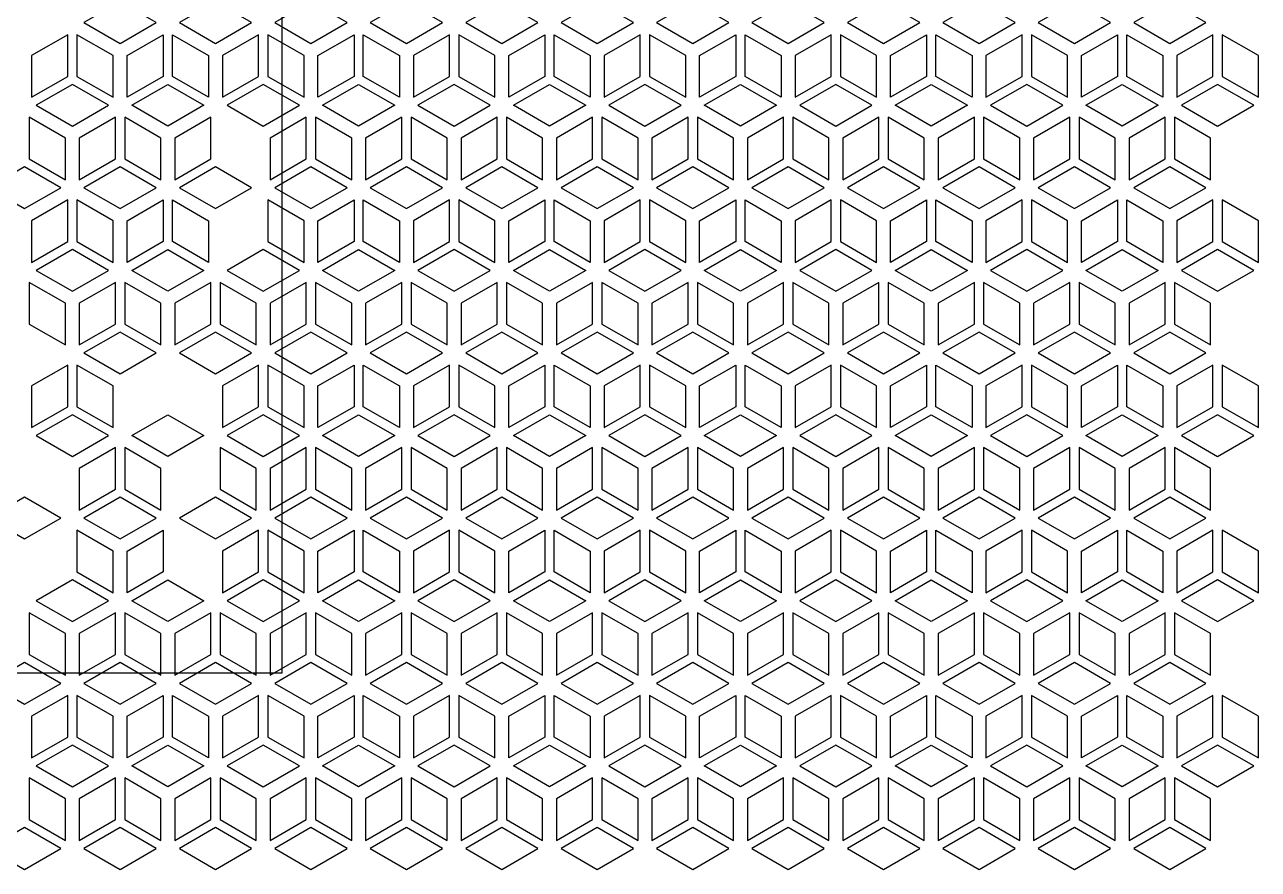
# Model space of a CAD drawing. Extents: x 10176 to 14473, y 1855 to 5621.
# Drawn here: x 11810 to 14473, y 1855 to 3680 of the extents above; entities that cross this region are included whole.
import ezdxf

# ---------------------------------------------------------------- set-up
doc = ezdxf.new("R2010")
doc.units = 0
doc.layers.add('DEFAULT_LAYER', color=7, linetype='CONTINUOUS')

msp = doc.modelspace()

# ---------------------------------------------------------------- linework, layer by layer
at = {"layer": 'DEFAULT_LAYER'}
for points in [[(11448.7, 2279.4), (12365.2, 2279.4), (12365.2, 4548.9), (11448.7, 4548.9)], [(12015.7, 3729.5), (11937.6, 3684.5), (12015.7, 3639.4), (12093.7, 3684.5)], [(12143.7, 3684.5), (12221.7, 3639.4), (12299.7, 3684.5), (12221.7, 3729.5)], [(12427.7, 3729.5), (12349.7, 3684.5), (12427.7, 3639.4), (12505.7, 3684.5)], [(12555.7, 3684.5), (12633.8, 3639.4), (12711.8, 3684.5), (12633.8, 3729.5)], [(12839.8, 3729.5), (12761.8, 3684.5), (12839.8, 3639.4), (12917.8, 3684.5)], [(12967.8, 3684.5), (13045.8, 3639.4), (13123.8, 3684.5), (13045.8, 3729.5)], [(13251.9, 3729.5), (13173.8, 3684.5), (13251.9, 3639.4), (13329.9, 3684.5)], [(13379.9, 3684.5), (13457.9, 3639.4), (13535.9, 3684.5), (13457.9, 3729.5)], [(13663.9, 3729.5), (13585.9, 3684.5), (13663.9, 3639.4), (13741.9, 3684.5)], [(13791.9, 3684.5), (13870, 3639.4), (13948, 3684.5), (13870, 3729.5)], [(14076, 3729.5), (13998, 3684.5), (14076, 3639.4), (14154, 3684.5)], [(14204, 3684.5), (14282, 3639.4), (14360, 3684.5), (14282, 3729.5)], [(11902.6, 3568.4), (11902.6, 3658.5), (11824.6, 3613.5), (11824.6, 3523.4)], [(12000.7, 3523.4), (12000.7, 3613.5), (11922.6, 3658.5), (11922.6, 3568.4)], [(12030.7, 3523.4), (12030.7, 3613.5), (12108.7, 3658.5), (12108.7, 3568.4)], [(12128.7, 3568.4), (12128.7, 3658.5), (12206.7, 3613.5), (12206.7, 3523.4)], [(12314.7, 3568.4), (12314.7, 3658.5), (12236.7, 3613.5), (12236.7, 3523.4)], [(12412.7, 3523.4), (12412.7, 3613.5), (12334.7, 3658.5), (12334.7, 3568.4)], [(12442.7, 3523.4), (12442.7, 3613.5), (12520.7, 3658.5), (12520.7, 3568.4)], [(12540.7, 3568.4), (12540.7, 3658.5), (12618.8, 3613.5), (12618.8, 3523.4)], [(12726.8, 3568.4), (12726.8, 3658.5), (12648.8, 3613.5), (12648.8, 3523.4)], [(12824.8, 3523.4), (12824.8, 3613.5), (12746.8, 3658.5), (12746.8, 3568.4)], [(12854.8, 3523.4), (12854.8, 3613.5), (12932.8, 3658.5), (12932.8, 3568.4)], [(12952.8, 3568.4), (12952.8, 3658.5), (13030.8, 3613.5), (13030.8, 3523.4)], [(13138.8, 3568.4), (13138.8, 3658.5), (13060.8, 3613.5), (13060.8, 3523.4)], [(13236.9, 3523.4), (13236.9, 3613.5), (13158.8, 3658.5), (13158.8, 3568.4)], [(13266.9, 3523.4), (13266.9, 3613.5), (13344.9, 3658.5), (13344.9, 3568.4)], [(13364.9, 3568.4), (13364.9, 3658.5), (13442.9, 3613.5), (13442.9, 3523.4)], [(13550.9, 3568.4), (13550.9, 3658.5), (13472.9, 3613.5), (13472.9, 3523.4)], [(13648.9, 3523.4), (13648.9, 3613.5), (13570.9, 3658.5), (13570.9, 3568.4)], [(13678.9, 3523.4), (13678.9, 3613.5), (13756.9, 3658.5), (13756.9, 3568.4)], [(13776.9, 3568.4), (13776.9, 3658.5), (13855, 3613.5), (13855, 3523.4)], [(13963, 3568.4), (13963, 3658.5), (13885, 3613.5), (13885, 3523.4)], [(14061, 3523.4), (14061, 3613.5), (13983, 3658.5), (13983, 3568.4)], [(14091, 3523.4), (14091, 3613.5), (14169, 3658.5), (14169, 3568.4)], [(14189, 3568.4), (14189, 3658.5), (14267, 3613.5), (14267, 3523.4)], [(14375, 3568.4), (14375, 3658.5), (14297, 3613.5), (14297, 3523.4)], [(14473.1, 3523.4), (14473.1, 3613.5), (14395, 3658.5), (14395, 3568.4)], [(11912.6, 3551.1), (11834.6, 3506.1), (11912.6, 3461), (11990.7, 3506.1)], [(12118.7, 3551.1), (12196.7, 3506.1), (12118.7, 3461), (12040.7, 3506.1)], [(12324.7, 3551.1), (12246.7, 3506.1), (12324.7, 3461), (12402.7, 3506.1)], [(12530.7, 3551.1), (12608.8, 3506.1), (12530.7, 3461), (12452.7, 3506.1)], [(12736.8, 3551.1), (12658.8, 3506.1), (12736.8, 3461), (12814.8, 3506.1)], [(12942.8, 3551.1), (13020.8, 3506.1), (12942.8, 3461), (12864.8, 3506.1)], [(13148.8, 3551.1), (13070.8, 3506.1), (13148.8, 3461), (13226.9, 3506.1)], [(13354.9, 3551.1), (13432.9, 3506.1), (13354.9, 3461), (13276.9, 3506.1)], [(13560.9, 3551.1), (13482.9, 3506.1), (13560.9, 3461), (13638.9, 3506.1)], [(13766.9, 3551.1), (13845, 3506.1), (13766.9, 3461), (13688.9, 3506.1)], [(13973, 3551.1), (13895, 3506.1), (13973, 3461), (14051, 3506.1)], [(14179, 3551.1), (14257, 3506.1), (14179, 3461), (14101, 3506.1)], [(14385, 3551.1), (14307, 3506.1), (14385, 3461), (14463.1, 3506.1)], [(11819.6, 3390), (11897.6, 3344.9), (11897.6, 3435), (11819.6, 3480.1)], [(12005.7, 3480.1), (11927.6, 3435), (11927.6, 3344.9), (12005.7, 3390)], [(12025.7, 3390), (12103.7, 3344.9), (12103.7, 3435), (12025.7, 3480.1)], [(12211.7, 3390), (12211.7, 3480.1), (12133.7, 3435), (12133.7, 3344.9)], [(12417.7, 3480.1), (12339.7, 3435), (12339.7, 3344.9), (12417.7, 3390)], [(12437.7, 3390), (12515.7, 3344.9), (12515.7, 3435), (12437.7, 3480.1)], [(12623.8, 3390), (12623.8, 3480.1), (12545.7, 3435), (12545.7, 3344.9)], [(12643.8, 3390), (12721.8, 3344.9), (12721.8, 3435), (12643.8, 3480.1)], [(12829.8, 3480.1), (12751.8, 3435), (12751.8, 3344.9), (12829.8, 3390)], [(12849.8, 3390), (12927.8, 3344.9), (12927.8, 3435), (12849.8, 3480.1)], [(13035.8, 3390), (13035.8, 3480.1), (12957.8, 3435), (12957.8, 3344.9)], [(13055.8, 3390), (13133.8, 3344.9), (13133.8, 3435), (13055.8, 3480.1)], [(13241.9, 3480.1), (13163.8, 3435), (13163.8, 3344.9), (13241.9, 3390)], [(13261.9, 3390), (13339.9, 3344.9), (13339.9, 3435), (13261.9, 3480.1)], [(13447.9, 3390), (13447.9, 3480.1), (13369.9, 3435), (13369.9, 3344.9)], [(13467.9, 3390), (13545.9, 3344.9), (13545.9, 3435), (13467.9, 3480.1)], [(13653.9, 3480.1), (13575.9, 3435), (13575.9, 3344.9), (13653.9, 3390)], [(13673.9, 3390), (13751.9, 3344.9), (13751.9, 3435), (13673.9, 3480.1)], [(13860, 3390), (13860, 3480.1), (13781.9, 3435), (13781.9, 3344.9)], [(13880, 3390), (13958, 3344.9), (13958, 3435), (13880, 3480.1)], [(14066, 3480.1), (13988, 3435), (13988, 3344.9), (14066, 3390)], [(14086, 3390), (14164, 3344.9), (14164, 3435), (14086, 3480.1)], [(14272, 3390), (14272, 3480.1), (14194, 3435), (14194, 3344.9)], [(14292, 3390), (14370, 3344.9), (14370, 3435), (14292, 3480.1)], [(11731.6, 3327.6), (11809.6, 3282.6), (11887.6, 3327.6), (11809.6, 3372.7)], [(12015.7, 3372.7), (11937.6, 3327.6), (12015.7, 3282.6), (12093.7, 3327.6)], [(12143.7, 3327.6), (12221.7, 3282.6), (12299.7, 3327.6), (12221.7, 3372.7)], [(12427.7, 3372.7), (12349.7, 3327.6), (12427.7, 3282.6), (12505.7, 3327.6)], [(12555.7, 3327.6), (12633.8, 3282.6), (12711.8, 3327.6), (12633.8, 3372.7)], [(12839.8, 3372.7), (12761.8, 3327.6), (12839.8, 3282.6), (12917.8, 3327.6)], [(12967.8, 3327.6), (13045.8, 3282.6), (13123.8, 3327.6), (13045.8, 3372.7)], [(13251.9, 3372.7), (13173.8, 3327.6), (13251.9, 3282.6), (13329.9, 3327.6)], [(13379.9, 3327.6), (13457.9, 3282.6), (13535.9, 3327.6), (13457.9, 3372.7)], [(13663.9, 3372.7), (13585.9, 3327.6), (13663.9, 3282.6), (13741.9, 3327.6)], [(13791.9, 3327.6), (13870, 3282.6), (13948, 3327.6), (13870, 3372.7)], [(14076, 3372.7), (13998, 3327.6), (14076, 3282.6), (14154, 3327.6)], [(14204, 3327.6), (14282, 3282.6), (14360, 3327.6), (14282, 3372.7)], [(11902.6, 3211.6), (11902.6, 3301.6), (11824.6, 3256.6), (11824.6, 3166.5)], [(12000.7, 3166.5), (12000.7, 3256.6), (11922.6, 3301.6), (11922.6, 3211.6)], [(12030.7, 3166.5), (12030.7, 3256.6), (12108.7, 3301.6), (12108.7, 3211.6)], [(12128.7, 3211.6), (12128.7, 3301.6), (12206.7, 3256.6), (12206.7, 3166.5)], [(12412.7, 3166.5), (12412.7, 3256.6), (12334.7, 3301.6), (12334.7, 3211.6)], [(12442.7, 3166.5), (12442.7, 3256.6), (12520.7, 3301.6), (12520.7, 3211.6)], [(12540.7, 3211.6), (12540.7, 3301.6), (12618.8, 3256.6), (12618.8, 3166.5)], [(12726.8, 3211.6), (12726.8, 3301.6), (12648.8, 3256.6), (12648.8, 3166.5)], [(12824.8, 3166.5), (12824.8, 3256.6), (12746.8, 3301.6), (12746.8, 3211.6)], [(12854.8, 3166.5), (12854.8, 3256.6), (12932.8, 3301.6), (12932.8, 3211.6)], [(12952.8, 3211.6), (12952.8, 3301.6), (13030.8, 3256.6), (13030.8, 3166.5)], [(13138.8, 3211.6), (13138.8, 3301.6), (13060.8, 3256.6), (13060.8, 3166.5)], [(13236.9, 3166.5), (13236.9, 3256.6), (13158.8, 3301.6), (13158.8, 3211.6)], [(13266.9, 3166.5), (13266.9, 3256.6), (13344.9, 3301.6), (13344.9, 3211.6)], [(13364.9, 3211.6), (13364.9, 3301.6), (13442.9, 3256.6), (13442.9, 3166.5)], [(13550.9, 3211.6), (13550.9, 3301.6), (13472.9, 3256.6), (13472.9, 3166.5)], [(13648.9, 3166.5), (13648.9, 3256.6), (13570.9, 3301.6), (13570.9, 3211.6)], [(13678.9, 3166.5), (13678.9, 3256.6), (13756.9, 3301.6), (13756.9, 3211.6)], [(13776.9, 3211.6), (13776.9, 3301.6), (13855, 3256.6), (13855, 3166.5)], [(13963, 3211.6), (13963, 3301.6), (13885, 3256.6), (13885, 3166.5)], [(14061, 3166.5), (14061, 3256.6), (13983, 3301.6), (13983, 3211.6)], [(14091, 3166.5), (14091, 3256.6), (14169, 3301.6), (14169, 3211.6)], [(14189, 3211.6), (14189, 3301.6), (14267, 3256.6), (14267, 3166.5)], [(14375, 3211.6), (14375, 3301.6), (14297, 3256.6), (14297, 3166.5)], [(14473.1, 3166.5), (14473.1, 3256.6), (14395, 3301.6), (14395, 3211.6)], [(11912.6, 3194.2), (11834.6, 3149.2), (11912.6, 3104.1), (11990.7, 3149.2)], [(12118.7, 3194.2), (12196.7, 3149.2), (12118.7, 3104.1), (12040.7, 3149.2)], [(12324.7, 3194.2), (12246.7, 3149.2), (12324.7, 3104.1), (12402.7, 3149.2)], [(12530.7, 3194.2), (12608.8, 3149.2), (12530.7, 3104.1), (12452.7, 3149.2)], [(12736.8, 3194.2), (12658.8, 3149.2), (12736.8, 3104.1), (12814.8, 3149.2)], [(12942.8, 3194.2), (13020.8, 3149.2), (12942.8, 3104.1), (12864.8, 3149.2)], [(13148.8, 3194.2), (13070.8, 3149.2), (13148.8, 3104.1), (13226.9, 3149.2)], [(13354.9, 3194.2), (13432.9, 3149.2), (13354.9, 3104.1), (13276.9, 3149.2)], [(13560.9, 3194.2), (13482.9, 3149.2), (13560.9, 3104.1), (13638.9, 3149.2)], [(13766.9, 3194.2), (13845, 3149.2), (13766.9, 3104.1), (13688.9, 3149.2)], [(13973, 3194.2), (13895, 3149.2), (13973, 3104.1), (14051, 3149.2)], [(14179, 3194.2), (14257, 3149.2), (14179, 3104.1), (14101, 3149.2)], [(14385, 3194.2), (14307, 3149.2), (14385, 3104.1), (14463.1, 3149.2)], [(11819.6, 3033.1), (11897.6, 2988.1), (11897.6, 3078.2), (11819.6, 3123.2)], [(12005.7, 3123.2), (11927.6, 3078.2), (11927.6, 2988.1), (12005.7, 3033.1)], [(12025.7, 3033.1), (12103.7, 2988.1), (12103.7, 3078.2), (12025.7, 3123.2)], [(12211.7, 3033.1), (12211.7, 3123.2), (12133.7, 3078.2), (12133.7, 2988.1)], [(12231.7, 3033.1), (12309.7, 2988.1), (12309.7, 3078.2), (12231.7, 3123.2)], [(12417.7, 3123.2), (12339.7, 3078.2), (12339.7, 2988.1), (12417.7, 3033.1)], [(12437.7, 3033.1), (12515.7, 2988.1), (12515.7, 3078.2), (12437.7, 3123.2)], [(12623.8, 3033.1), (12623.8, 3123.2), (12545.7, 3078.2), (12545.7, 2988.1)], [(12643.8, 3033.1), (12721.8, 2988.1), (12721.8, 3078.2), (12643.8, 3123.2)], [(12829.8, 3123.2), (12751.8, 3078.2), (12751.8, 2988.1), (12829.8, 3033.1)], [(12849.8, 3033.1), (12927.8, 2988.1), (12927.8, 3078.2), (12849.8, 3123.2)], [(13035.8, 3033.1), (13035.8, 3123.2), (12957.8, 3078.2), (12957.8, 2988.1)], [(13055.8, 3033.1), (13133.8, 2988.1), (13133.8, 3078.2), (13055.8, 3123.2)], [(13241.9, 3123.2), (13163.8, 3078.2), (13163.8, 2988.1), (13241.9, 3033.1)], [(13261.9, 3033.1), (13339.9, 2988.1), (13339.9, 3078.2), (13261.9, 3123.2)], [(13447.9, 3033.1), (13447.9, 3123.2), (13369.9, 3078.2), (13369.9, 2988.1)], [(13467.9, 3033.1), (13545.9, 2988.1), (13545.9, 3078.2), (13467.9, 3123.2)], [(13653.9, 3123.2), (13575.9, 3078.2), (13575.9, 2988.1), (13653.9, 3033.1)], [(13673.9, 3033.1), (13751.9, 2988.1), (13751.9, 3078.2), (13673.9, 3123.2)], [(13860, 3033.1), (13860, 3123.2), (13781.9, 3078.2), (13781.9, 2988.1)], [(13880, 3033.1), (13958, 2988.1), (13958, 3078.2), (13880, 3123.2)], [(14066, 3123.2), (13988, 3078.2), (13988, 2988.1), (14066, 3033.1)], [(14086, 3033.1), (14164, 2988.1), (14164, 3078.2), (14086, 3123.2)], [(14272, 3033.1), (14272, 3123.2), (14194, 3078.2), (14194, 2988.1)], [(14292, 3033.1), (14370, 2988.1), (14370, 3078.2), (14292, 3123.2)], [(12015.7, 3015.8), (11937.6, 2970.8), (12015.7, 2925.7), (12093.7, 2970.8)], [(12143.7, 2970.8), (12221.7, 2925.7), (12299.7, 2970.8), (12221.7, 3015.8)], [(12427.7, 3015.8), (12349.7, 2970.8), (12427.7, 2925.7), (12505.7, 2970.8)], [(12555.7, 2970.8), (12633.8, 2925.7), (12711.8, 2970.8), (12633.8, 3015.8)], [(12839.8, 3015.8), (12761.8, 2970.8), (12839.8, 2925.7), (12917.8, 2970.8)], [(12967.8, 2970.8), (13045.8, 2925.7), (13123.8, 2970.8), (13045.8, 3015.8)], [(13251.9, 3015.8), (13173.8, 2970.8), (13251.9, 2925.7), (13329.9, 2970.8)], [(13379.9, 2970.8), (13457.9, 2925.7), (13535.9, 2970.8), (13457.9, 3015.8)], [(13663.9, 3015.8), (13585.9, 2970.8), (13663.9, 2925.7), (13741.9, 2970.8)], [(13791.9, 2970.8), (13870, 2925.7), (13948, 2970.8), (13870, 3015.8)], [(14076, 3015.8), (13998, 2970.8), (14076, 2925.7), (14154, 2970.8)], [(14204, 2970.8), (14282, 2925.7), (14360, 2970.8), (14282, 3015.8)], [(11902.6, 2854.7), (11902.6, 2944.8), (11824.6, 2899.7), (11824.6, 2809.7)], [(12000.7, 2809.7), (12000.7, 2899.7), (11922.6, 2944.8), (11922.6, 2854.7)], [(12314.7, 2854.7), (12314.7, 2944.8), (12236.7, 2899.7), (12236.7, 2809.7)], [(12412.7, 2809.7), (12412.7, 2899.7), (12334.7, 2944.8), (12334.7, 2854.7)], [(12442.7, 2809.7), (12442.7, 2899.7), (12520.7, 2944.8), (12520.7, 2854.7)], [(12540.7, 2854.7), (12540.7, 2944.8), (12618.8, 2899.7), (12618.8, 2809.7)], [(12726.8, 2854.7), (12726.8, 2944.8), (12648.8, 2899.7), (12648.8, 2809.7)], [(12824.8, 2809.7), (12824.8, 2899.7), (12746.8, 2944.8), (12746.8, 2854.7)], [(12854.8, 2809.7), (12854.8, 2899.7), (12932.8, 2944.8), (12932.8, 2854.7)], [(12952.8, 2854.7), (12952.8, 2944.8), (13030.8, 2899.7), (13030.8, 2809.7)], [(13138.8, 2854.7), (13138.8, 2944.8), (13060.8, 2899.7), (13060.8, 2809.7)], [(13236.9, 2809.7), (13236.9, 2899.7), (13158.8, 2944.8), (13158.8, 2854.7)], [(13266.9, 2809.7), (13266.9, 2899.7), (13344.9, 2944.8), (13344.9, 2854.7)], [(13364.9, 2854.7), (13364.9, 2944.8), (13442.9, 2899.7), (13442.9, 2809.7)], [(13550.9, 2854.7), (13550.9, 2944.8), (13472.9, 2899.7), (13472.9, 2809.7)], [(13648.9, 2809.7), (13648.9, 2899.7), (13570.9, 2944.8), (13570.9, 2854.7)], [(13678.9, 2809.7), (13678.9, 2899.7), (13756.9, 2944.8), (13756.9, 2854.7)], [(13776.9, 2854.7), (13776.9, 2944.8), (13855, 2899.7), (13855, 2809.7)], [(13963, 2854.7), (13963, 2944.8), (13885, 2899.7), (13885, 2809.7)], [(14061, 2809.7), (14061, 2899.7), (13983, 2944.8), (13983, 2854.7)], [(14091, 2809.7), (14091, 2899.7), (14169, 2944.8), (14169, 2854.7)], [(14189, 2854.7), (14189, 2944.8), (14267, 2899.7), (14267, 2809.7)], [(14375, 2854.7), (14375, 2944.8), (14297, 2899.7), (14297, 2809.7)], [(14473.1, 2809.7), (14473.1, 2899.7), (14395, 2944.8), (14395, 2854.7)], [(11912.6, 2837.4), (11834.6, 2792.3), (11912.6, 2747.3), (11990.7, 2792.3)], [(12118.7, 2837.4), (12196.7, 2792.3), (12118.7, 2747.3), (12040.7, 2792.3)], [(12324.7, 2837.4), (12246.7, 2792.3), (12324.7, 2747.3), (12402.7, 2792.3)], [(12530.7, 2837.4), (12608.8, 2792.3), (12530.7, 2747.3), (12452.7, 2792.3)], [(12736.8, 2837.4), (12658.8, 2792.3), (12736.8, 2747.3), (12814.8, 2792.3)], [(12942.8, 2837.4), (13020.8, 2792.3), (12942.8, 2747.3), (12864.8, 2792.3)], [(13148.8, 2837.4), (13070.8, 2792.3), (13148.8, 2747.3), (13226.9, 2792.3)], [(13354.9, 2837.4), (13432.9, 2792.3), (13354.9, 2747.3), (13276.9, 2792.3)], [(13560.9, 2837.4), (13482.9, 2792.3), (13560.9, 2747.3), (13638.9, 2792.3)], [(13766.9, 2837.4), (13845, 2792.3), (13766.9, 2747.3), (13688.9, 2792.3)], [(13973, 2837.4), (13895, 2792.3), (13973, 2747.3), (14051, 2792.3)], [(14179, 2837.4), (14257, 2792.3), (14179, 2747.3), (14101, 2792.3)], [(14385, 2837.4), (14307, 2792.3), (14385, 2747.3), (14463.1, 2792.3)], [(12005.7, 2766.4), (11927.6, 2721.3), (11927.6, 2631.2), (12005.7, 2676.3)], [(12025.7, 2676.3), (12103.7, 2631.2), (12103.7, 2721.3), (12025.7, 2766.4)], [(12231.7, 2676.3), (12309.7, 2631.2), (12309.7, 2721.3), (12231.7, 2766.4)], [(12417.7, 2766.4), (12339.7, 2721.3), (12339.7, 2631.2), (12417.7, 2676.3)], [(12437.7, 2676.3), (12515.7, 2631.2), (12515.7, 2721.3), (12437.7, 2766.4)], [(12623.8, 2676.3), (12623.8, 2766.4), (12545.7, 2721.3), (12545.7, 2631.2)], [(12643.8, 2676.3), (12721.8, 2631.2), (12721.8, 2721.3), (12643.8, 2766.4)], [(12829.8, 2766.4), (12751.8, 2721.3), (12751.8, 2631.2), (12829.8, 2676.3)], [(12849.8, 2676.3), (12927.8, 2631.2), (12927.8, 2721.3), (12849.8, 2766.4)], [(13035.8, 2676.3), (13035.8, 2766.4), (12957.8, 2721.3), (12957.8, 2631.2)], [(13055.8, 2676.3), (13133.8, 2631.2), (13133.8, 2721.3), (13055.8, 2766.4)], [(13241.9, 2766.4), (13163.8, 2721.3), (13163.8, 2631.2), (13241.9, 2676.3)], [(13261.9, 2676.3), (13339.9, 2631.2), (13339.9, 2721.3), (13261.9, 2766.4)], [(13447.9, 2676.3), (13447.9, 2766.4), (13369.9, 2721.3), (13369.9, 2631.2)], [(13467.9, 2676.3), (13545.9, 2631.2), (13545.9, 2721.3), (13467.9, 2766.4)], [(13653.9, 2766.4), (13575.9, 2721.3), (13575.9, 2631.2), (13653.9, 2676.3)], [(13673.9, 2676.3), (13751.9, 2631.2), (13751.9, 2721.3), (13673.9, 2766.4)], [(13860, 2676.3), (13860, 2766.4), (13781.9, 2721.3), (13781.9, 2631.2)], [(13880, 2676.3), (13958, 2631.2), (13958, 2721.3), (13880, 2766.4)], [(14066, 2766.4), (13988, 2721.3), (13988, 2631.2), (14066, 2676.3)], [(14086, 2676.3), (14164, 2631.2), (14164, 2721.3), (14086, 2766.4)], [(14272, 2676.3), (14272, 2766.4), (14194, 2721.3), (14194, 2631.2)], [(14292, 2676.3), (14370, 2631.2), (14370, 2721.3), (14292, 2766.4)], [(11731.6, 2613.9), (11809.6, 2568.9), (11887.6, 2613.9), (11809.6, 2658.9)], [(12015.7, 2658.9), (11937.6, 2613.9), (12015.7, 2568.9), (12093.7, 2613.9)], [(12143.7, 2613.9), (12221.7, 2568.9), (12299.7, 2613.9), (12221.7, 2658.9)], [(12427.7, 2658.9), (12349.7, 2613.9), (12427.7, 2568.9), (12505.7, 2613.9)], [(12555.7, 2613.9), (12633.8, 2568.9), (12711.8, 2613.9), (12633.8, 2658.9)], [(12839.8, 2658.9), (12761.8, 2613.9), (12839.8, 2568.9), (12917.8, 2613.9)], [(12967.8, 2613.9), (13045.8, 2568.9), (13123.8, 2613.9), (13045.8, 2658.9)], [(13251.9, 2658.9), (13173.8, 2613.9), (13251.9, 2568.9), (13329.9, 2613.9)], [(13379.9, 2613.9), (13457.9, 2568.9), (13535.9, 2613.9), (13457.9, 2658.9)], [(13663.9, 2658.9), (13585.9, 2613.9), (13663.9, 2568.9), (13741.9, 2613.9)], [(13791.9, 2613.9), (13870, 2568.9), (13948, 2613.9), (13870, 2658.9)], [(14076, 2658.9), (13998, 2613.9), (14076, 2568.9), (14154, 2613.9)], [(14204, 2613.9), (14282, 2568.9), (14360, 2613.9), (14282, 2658.9)], [(12000.7, 2452.8), (12000.7, 2542.9), (11922.6, 2587.9), (11922.6, 2497.8)], [(12030.7, 2452.8), (12030.7, 2542.9), (12108.7, 2587.9), (12108.7, 2497.8)], [(12314.7, 2497.8), (12314.7, 2587.9), (12236.7, 2542.9), (12236.7, 2452.8)], [(12412.7, 2452.8), (12412.7, 2542.9), (12334.7, 2587.9), (12334.7, 2497.8)], [(12442.7, 2452.8), (12442.7, 2542.9), (12520.7, 2587.9), (12520.7, 2497.8)], [(12540.7, 2497.8), (12540.7, 2587.9), (12618.8, 2542.9), (12618.8, 2452.8)], [(12726.8, 2497.8), (12726.8, 2587.9), (12648.8, 2542.9), (12648.8, 2452.8)], [(12824.8, 2452.8), (12824.8, 2542.9), (12746.8, 2587.9), (12746.8, 2497.8)], [(12854.8, 2452.8), (12854.8, 2542.9), (12932.8, 2587.9), (12932.8, 2497.8)], [(12952.8, 2497.8), (12952.8, 2587.9), (13030.8, 2542.9), (13030.8, 2452.8)], [(13138.8, 2497.8), (13138.8, 2587.9), (13060.8, 2542.9), (13060.8, 2452.8)], [(13236.9, 2452.8), (13236.9, 2542.9), (13158.8, 2587.9), (13158.8, 2497.8)], [(13266.9, 2452.8), (13266.9, 2542.9), (13344.9, 2587.9), (13344.9, 2497.8)], [(13364.9, 2497.8), (13364.9, 2587.9), (13442.9, 2542.9), (13442.9, 2452.8)], [(13550.9, 2497.8), (13550.9, 2587.9), (13472.9, 2542.9), (13472.9, 2452.8)], [(13648.9, 2452.8), (13648.9, 2542.9), (13570.9, 2587.9), (13570.9, 2497.8)], [(13678.9, 2452.8), (13678.9, 2542.9), (13756.9, 2587.9), (13756.9, 2497.8)], [(13776.9, 2497.8), (13776.9, 2587.9), (13855, 2542.9), (13855, 2452.8)], [(13963, 2497.8), (13963, 2587.9), (13885, 2542.9), (13885, 2452.8)], [(14061, 2452.8), (14061, 2542.9), (13983, 2587.9), (13983, 2497.8)], [(14091, 2452.8), (14091, 2542.9), (14169, 2587.9), (14169, 2497.8)], [(14189, 2497.8), (14189, 2587.9), (14267, 2542.9), (14267, 2452.8)], [(14375, 2497.8), (14375, 2587.9), (14297, 2542.9), (14297, 2452.8)], [(14473.1, 2452.8), (14473.1, 2542.9), (14395, 2587.9), (14395, 2497.8)], [(11912.6, 2480.5), (11834.6, 2435.5), (11912.6, 2390.4), (11990.7, 2435.5)], [(12118.7, 2480.5), (12196.7, 2435.5), (12118.7, 2390.4), (12040.7, 2435.5)], [(12324.7, 2480.5), (12246.7, 2435.5), (12324.7, 2390.4), (12402.7, 2435.5)], [(12530.7, 2480.5), (12608.8, 2435.5), (12530.7, 2390.4), (12452.7, 2435.5)], [(12736.8, 2480.5), (12658.8, 2435.5), (12736.8, 2390.4), (12814.8, 2435.5)], [(12942.8, 2480.5), (13020.8, 2435.5), (12942.8, 2390.4), (12864.8, 2435.5)], [(13148.8, 2480.5), (13070.8, 2435.5), (13148.8, 2390.4), (13226.9, 2435.5)], [(13354.9, 2480.5), (13432.9, 2435.5), (13354.9, 2390.4), (13276.9, 2435.5)], [(13560.9, 2480.5), (13482.9, 2435.5), (13560.9, 2390.4), (13638.9, 2435.5)], [(13766.9, 2480.5), (13845, 2435.5), (13766.9, 2390.4), (13688.9, 2435.5)], [(13973, 2480.5), (13895, 2435.5), (13973, 2390.4), (14051, 2435.5)], [(14179, 2480.5), (14257, 2435.5), (14179, 2390.4), (14101, 2435.5)], [(14385, 2480.5), (14307, 2435.5), (14385, 2390.4), (14463.1, 2435.5)], [(11819.6, 2319.4), (11897.6, 2274.4), (11897.6, 2364.4), (11819.6, 2409.5)], [(12005.7, 2409.5), (11927.6, 2364.4), (11927.6, 2274.4), (12005.7, 2319.4)], [(12025.7, 2319.4), (12103.7, 2274.4), (12103.7, 2364.4), (12025.7, 2409.5)], [(12211.7, 2319.4), (12211.7, 2409.5), (12133.7, 2364.4), (12133.7, 2274.4)], [(12231.7, 2319.4), (12309.7, 2274.4), (12309.7, 2364.4), (12231.7, 2409.5)], [(12417.7, 2409.5), (12339.7, 2364.4), (12339.7, 2274.4), (12417.7, 2319.4)], [(12437.7, 2319.4), (12515.7, 2274.4), (12515.7, 2364.4), (12437.7, 2409.5)], [(12623.8, 2319.4), (12623.8, 2409.5), (12545.7, 2364.4), (12545.7, 2274.4)], [(12643.8, 2319.4), (12721.8, 2274.4), (12721.8, 2364.4), (12643.8, 2409.5)], [(12829.8, 2409.5), (12751.8, 2364.4), (12751.8, 2274.4), (12829.8, 2319.4)], [(12849.8, 2319.4), (12927.8, 2274.4), (12927.8, 2364.4), (12849.8, 2409.5)], [(13035.8, 2319.4), (13035.8, 2409.5), (12957.8, 2364.4), (12957.8, 2274.4)], [(13055.8, 2319.4), (13133.8, 2274.4), (13133.8, 2364.4), (13055.8, 2409.5)], [(13241.9, 2409.5), (13163.8, 2364.4), (13163.8, 2274.4), (13241.9, 2319.4)], [(13261.9, 2319.4), (13339.9, 2274.4), (13339.9, 2364.4), (13261.9, 2409.5)], [(13447.9, 2319.4), (13447.9, 2409.5), (13369.9, 2364.4), (13369.9, 2274.4)], [(13467.9, 2319.4), (13545.9, 2274.4), (13545.9, 2364.4), (13467.9, 2409.5)], [(13653.9, 2409.5), (13575.9, 2364.4), (13575.9, 2274.4), (13653.9, 2319.4)], [(13673.9, 2319.4), (13751.9, 2274.4), (13751.9, 2364.4), (13673.9, 2409.5)], [(13860, 2319.4), (13860, 2409.5), (13781.9, 2364.4), (13781.9, 2274.4)], [(13880, 2319.4), (13958, 2274.4), (13958, 2364.4), (13880, 2409.5)], [(14066, 2409.5), (13988, 2364.4), (13988, 2274.4), (14066, 2319.4)], [(14086, 2319.4), (14164, 2274.4), (14164, 2364.4), (14086, 2409.5)], [(14272, 2319.4), (14272, 2409.5), (14194, 2364.4), (14194, 2274.4)], [(14292, 2319.4), (14370, 2274.4), (14370, 2364.4), (14292, 2409.5)], [(11731.6, 2257), (11809.6, 2212), (11887.6, 2257), (11809.6, 2302.1)], [(12015.7, 2302.1), (11937.6, 2257), (12015.7, 2212), (12093.7, 2257)], [(12143.7, 2257), (12221.7, 2212), (12299.7, 2257), (12221.7, 2302.1)], [(12427.7, 2302.1), (12349.7, 2257), (12427.7, 2212), (12505.7, 2257)], [(12555.7, 2257), (12633.8, 2212), (12711.8, 2257), (12633.8, 2302.1)], [(12839.8, 2302.1), (12761.8, 2257), (12839.8, 2212), (12917.8, 2257)], [(12967.8, 2257), (13045.8, 2212), (13123.8, 2257), (13045.8, 2302.1)], [(13251.9, 2302.1), (13173.8, 2257), (13251.9, 2212), (13329.9, 2257)], [(13379.9, 2257), (13457.9, 2212), (13535.9, 2257), (13457.9, 2302.1)], [(13663.9, 2302.1), (13585.9, 2257), (13663.9, 2212), (13741.9, 2257)], [(13791.9, 2257), (13870, 2212), (13948, 2257), (13870, 2302.1)], [(14076, 2302.1), (13998, 2257), (14076, 2212), (14154, 2257)], [(14204, 2257), (14282, 2212), (14360, 2257), (14282, 2302.1)], [(11902.6, 2141), (11902.6, 2231.1), (11824.6, 2186), (11824.6, 2095.9)], [(12000.7, 2095.9), (12000.7, 2186), (11922.6, 2231.1), (11922.6, 2141)], [(12030.7, 2095.9), (12030.7, 2186), (12108.7, 2231.1), (12108.7, 2141)], [(12128.7, 2141), (12128.7, 2231.1), (12206.7, 2186), (12206.7, 2095.9)], [(12314.7, 2141), (12314.7, 2231.1), (12236.7, 2186), (12236.7, 2095.9)], [(12412.7, 2095.9), (12412.7, 2186), (12334.7, 2231.1), (12334.7, 2141)], [(12442.7, 2095.9), (12442.7, 2186), (12520.7, 2231.1), (12520.7, 2141)], [(12540.7, 2141), (12540.7, 2231.1), (12618.8, 2186), (12618.8, 2095.9)], [(12726.8, 2141), (12726.8, 2231.1), (12648.8, 2186), (12648.8, 2095.9)], [(12824.8, 2095.9), (12824.8, 2186), (12746.8, 2231.1), (12746.8, 2141)], [(12854.8, 2095.9), (12854.8, 2186), (12932.8, 2231.1), (12932.8, 2141)], [(12952.8, 2141), (12952.8, 2231.1), (13030.8, 2186), (13030.8, 2095.9)], [(13138.8, 2141), (13138.8, 2231.1), (13060.8, 2186), (13060.8, 2095.9)], [(13236.9, 2095.9), (13236.9, 2186), (13158.8, 2231.1), (13158.8, 2141)], [(13266.9, 2095.9), (13266.9, 2186), (13344.9, 2231.1), (13344.9, 2141)], [(13364.9, 2141), (13364.9, 2231.1), (13442.9, 2186), (13442.9, 2095.9)], [(13550.9, 2141), (13550.9, 2231.1), (13472.9, 2186), (13472.9, 2095.9)], [(13648.9, 2095.9), (13648.9, 2186), (13570.9, 2231.1), (13570.9, 2141)], [(13678.9, 2095.9), (13678.9, 2186), (13756.9, 2231.1), (13756.9, 2141)], [(13776.9, 2141), (13776.9, 2231.1), (13855, 2186), (13855, 2095.9)], [(13963, 2141), (13963, 2231.1), (13885, 2186), (13885, 2095.9)], [(14061, 2095.9), (14061, 2186), (13983, 2231.1), (13983, 2141)], [(14091, 2095.9), (14091, 2186), (14169, 2231.1), (14169, 2141)], [(14189, 2141), (14189, 2231.1), (14267, 2186), (14267, 2095.9)], [(14375, 2141), (14375, 2231.1), (14297, 2186), (14297, 2095.9)], [(14473.1, 2095.9), (14473.1, 2186), (14395, 2231.1), (14395, 2141)], [(11912.6, 2123.7), (11834.6, 2078.6), (11912.6, 2033.6), (11990.7, 2078.6)], [(12118.7, 2123.7), (12196.7, 2078.6), (12118.7, 2033.6), (12040.7, 2078.6)], [(12324.7, 2123.7), (12246.7, 2078.6), (12324.7, 2033.6), (12402.7, 2078.6)], [(12530.7, 2123.7), (12608.8, 2078.6), (12530.7, 2033.6), (12452.7, 2078.6)], [(12736.8, 2123.7), (12658.8, 2078.6), (12736.8, 2033.6), (12814.8, 2078.6)], [(12942.8, 2123.7), (13020.8, 2078.6), (12942.8, 2033.6), (12864.8, 2078.6)], [(13148.8, 2123.7), (13070.8, 2078.6), (13148.8, 2033.6), (13226.9, 2078.6)], [(13354.9, 2123.7), (13432.9, 2078.6), (13354.9, 2033.6), (13276.9, 2078.6)], [(13560.9, 2123.7), (13482.9, 2078.6), (13560.9, 2033.6), (13638.9, 2078.6)], [(13766.9, 2123.7), (13845, 2078.6), (13766.9, 2033.6), (13688.9, 2078.6)], [(13973, 2123.7), (13895, 2078.6), (13973, 2033.6), (14051, 2078.6)], [(14179, 2123.7), (14257, 2078.6), (14179, 2033.6), (14101, 2078.6)], [(14385, 2123.7), (14307, 2078.6), (14385, 2033.6), (14463.1, 2078.6)], [(11819.6, 1962.5), (11897.6, 1917.5), (11897.6, 2007.6), (11819.6, 2052.6)], [(12005.7, 2052.6), (11927.6, 2007.6), (11927.6, 1917.5), (12005.7, 1962.5)], [(12025.7, 1962.5), (12103.7, 1917.5), (12103.7, 2007.6), (12025.7, 2052.6)], [(12211.7, 1962.5), (12211.7, 2052.6), (12133.7, 2007.6), (12133.7, 1917.5)], [(12231.7, 1962.5), (12309.7, 1917.5), (12309.7, 2007.6), (12231.7, 2052.6)], [(12417.7, 2052.6), (12339.7, 2007.6), (12339.7, 1917.5), (12417.7, 1962.5)], [(12437.7, 1962.5), (12515.7, 1917.5), (12515.7, 2007.6), (12437.7, 2052.6)], [(12623.8, 1962.5), (12623.8, 2052.6), (12545.7, 2007.6), (12545.7, 1917.5)], [(12643.8, 1962.5), (12721.8, 1917.5), (12721.8, 2007.6), (12643.8, 2052.6)], [(12829.8, 2052.6), (12751.8, 2007.6), (12751.8, 1917.5), (12829.8, 1962.5)], [(12849.8, 1962.5), (12927.8, 1917.5), (12927.8, 2007.6), (12849.8, 2052.6)], [(13035.8, 1962.5), (13035.8, 2052.6), (12957.8, 2007.6), (12957.8, 1917.5)], [(13055.8, 1962.5), (13133.8, 1917.5), (13133.8, 2007.6), (13055.8, 2052.6)], [(13241.9, 2052.6), (13163.8, 2007.6), (13163.8, 1917.5), (13241.9, 1962.5)], [(13261.9, 1962.5), (13339.9, 1917.5), (13339.9, 2007.6), (13261.9, 2052.6)], [(13447.9, 1962.5), (13447.9, 2052.6), (13369.9, 2007.6), (13369.9, 1917.5)], [(13467.9, 1962.5), (13545.9, 1917.5), (13545.9, 2007.6), (13467.9, 2052.6)], [(13653.9, 2052.6), (13575.9, 2007.6), (13575.9, 1917.5), (13653.9, 1962.5)], [(13673.9, 1962.5), (13751.9, 1917.5), (13751.9, 2007.6), (13673.9, 2052.6)], [(13860, 1962.5), (13860, 2052.6), (13781.9, 2007.6), (13781.9, 1917.5)], [(13880, 1962.5), (13958, 1917.5), (13958, 2007.6), (13880, 2052.6)], [(14066, 2052.6), (13988, 2007.6), (13988, 1917.5), (14066, 1962.5)], [(14086, 1962.5), (14164, 1917.5), (14164, 2007.6), (14086, 2052.6)], [(14272, 1962.5), (14272, 2052.6), (14194, 2007.6), (14194, 1917.5)], [(14292, 1962.5), (14370, 1917.5), (14370, 2007.6), (14292, 2052.6)], [(11731.6, 1900.2), (11809.6, 1855.1), (11887.6, 1900.2), (11809.6, 1945.2)], [(12015.7, 1945.2), (11937.6, 1900.2), (12015.7, 1855.1), (12093.7, 1900.2)], [(12143.7, 1900.2), (12221.7, 1855.1), (12299.7, 1900.2), (12221.7, 1945.2)], [(12427.7, 1945.2), (12349.7, 1900.2), (12427.7, 1855.1), (12505.7, 1900.2)], [(12555.7, 1900.2), (12633.8, 1855.1), (12711.8, 1900.2), (12633.8, 1945.2)], [(12839.8, 1945.2), (12761.8, 1900.2), (12839.8, 1855.1), (12917.8, 1900.2)], [(12967.8, 1900.2), (13045.8, 1855.1), (13123.8, 1900.2), (13045.8, 1945.2)], [(13251.9, 1945.2), (13173.8, 1900.2), (13251.9, 1855.1), (13329.9, 1900.2)], [(13379.9, 1900.2), (13457.9, 1855.1), (13535.9, 1900.2), (13457.9, 1945.2)], [(13663.9, 1945.2), (13585.9, 1900.2), (13663.9, 1855.1), (13741.9, 1900.2)], [(13791.9, 1900.2), (13870, 1855.1), (13948, 1900.2), (13870, 1945.2)], [(14076, 1945.2), (13998, 1900.2), (14076, 1855.1), (14154, 1900.2)], [(14204, 1900.2), (14282, 1855.1), (14360, 1900.2), (14282, 1945.2)]]:
    msp.add_lwpolyline(points, close=True, dxfattribs=at)

doc.saveas('drawing.dxf')
